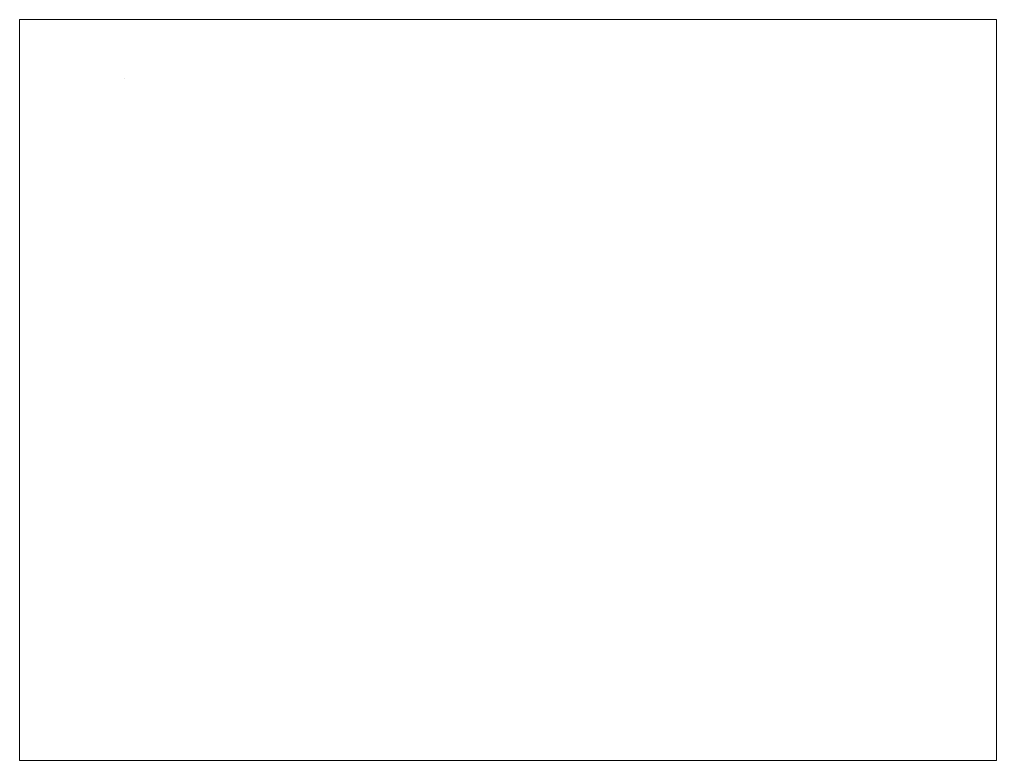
# Paper-space layout 'Лист1' of a CAD drawing. Header units: millimetres. Extents: x 26 to 231, y 20 to 176.
# The model-space entities are those that its viewports show. They can reach past a viewport. Long polylines and large blocks are cut down to what shows.
import ezdxf

# ---------------------------------------------------------------- set-up
doc = ezdxf.new("R2010")
doc.units = ezdxf.units.MM

msp = doc.modelspace()

# ---------------------------------------------------------------- linework, layer by layer
at = {"color": 5}
for points in [[(8, 3), (8, 4), (8, 4), (8, 4), (8, 5), (8, 5), (8, 5), (8, 5), (8, 5), (7, 5), (7, 5), (6, 4), (6, 4), (5, 4), (5, 3), (5, 3), (4, 3), (4, 2), (4, 2), (4, 1), (4, 1), (4, 1), (3, 1), (3, 1), (3, 1), (3, 1), (3, 0), (3, 0), (3, 0), (3, 0), (4, 0), (4, 0), (5, 0), (6, 0), (6, 1), (7, 1), (7, 1), (8, 2), (9, 2), (9, 2), (9, 2), (8, 2), (7, 2), (7, 2), (6, 1), (6, 1), (5, 1), (5, 1), (5, 1), (5, 1), (4, 1), (4, 1), (4, 1), (4, 1), (4, 1), (4, 1), (5, 1), (6, 2), (7, 2), (7, 2)], [(4, 1), (4, 1)], [(7, 2), (7, 2), (7, 2), (7, 2), (7, 2), (7, 3), (7, 3), (7, 3), (6, 2), (6, 2), (6, 2), (6, 3), (6, 3), (6, 3), (6, 3), (6, 3), (6, 4), (7, 4), (7, 4), (7, 4), (7, 4), (7, 4), (7, 4), (6, 3)], [(8, 3), (8, 3), (8, 3), (8, 3), (7, 3), (7, 3), (7, 3), (7, 3), (7, 3), (7, 3), (7, 3), (8, 3), (8, 3), (8, 3)], [(8, 3), (8, 3), (9, 4), (9, 4), (9, 4), (9, 4), (9, 3), (9, 3), (8, 3), (8, 3), (8, 3), (8, 2), (8, 2), (8, 2), (8, 2), (9, 3), (9, 3), (9, 3), (9, 3), (9, 3), (9, 3), (9, 3), (9, 3), (9, 3), (9, 3)], [(11, 3), (11, 3), (10, 3), (10, 3), (10, 3), (10, 3), (10, 3), (10, 3), (10, 3), (10, 3), (9, 3), (9, 2), (9, 2), (9, 2), (9, 3)], [(11, 3), (10, 3), (9, 2), (9, 2), (9, 2)], [(9, 2), (9, 2), (10, 2)], [(10, 3), (10, 3), (10, 3), (10, 3), (10, 3), (10, 3), (10, 3), (10, 3), (10, 3), (10, 3), (10, 3), (10, 3)], [(10, 3), (10, 3)], [(10, 2), (11, 2)], [(10, 2), (10, 2)], [(10, 2), (10, 2)], [(10, 2), (10, 2)], [(10, 2), (10, 2)], [(10, 2), (10, 2)], [(10, 2), (10, 2)], [(10, 2), (10, 2)], [(10, 2), (10, 2)], [(10, 2), (10, 2)], [(11, 3), (11, 3), (12, 4), (12, 4), (12, 4)], [(11, 3), (11, 3), (11, 3), (11, 3)], [(11, 2), (12, 2)], [(11, 2), (11, 2)], [(11, 2), (11, 2)], [(11, 2), (11, 2)], [(11, 2), (11, 2)], [(11, 2), (11, 2)], [(11, 2), (11, 2)], [(11, 2), (11, 2)], [(12, 2), (13, 2)], [(12, 2), (12, 2)], [(12, 2), (12, 2)], [(12, 2), (12, 2)], [(12, 2), (12, 2)], [(12, 2), (12, 2)], [(12, 2), (12, 2)], [(12, 2), (12, 2)], [(12, 2), (12, 2)], [(13, 2), (13, 2)], [(13, 2), (13, 2)], [(13, 2), (13, 2)], [(13, 2), (13, 2)], [(13, 2), (13, 2)]]:
    msp.add_lwpolyline(points, dxfattribs=at)

psp = doc.layouts.new('Лист1')

# ---------------------------------------------------------------- viewports
at = {"layer": '0'}
psp.add_viewport(center=(128.5, 97.5), size=(205.6, 156), view_center_point=(157367.83, -127873.05), view_height=304128.2652, dxfattribs=at)

doc.saveas('drawing.dxf')
